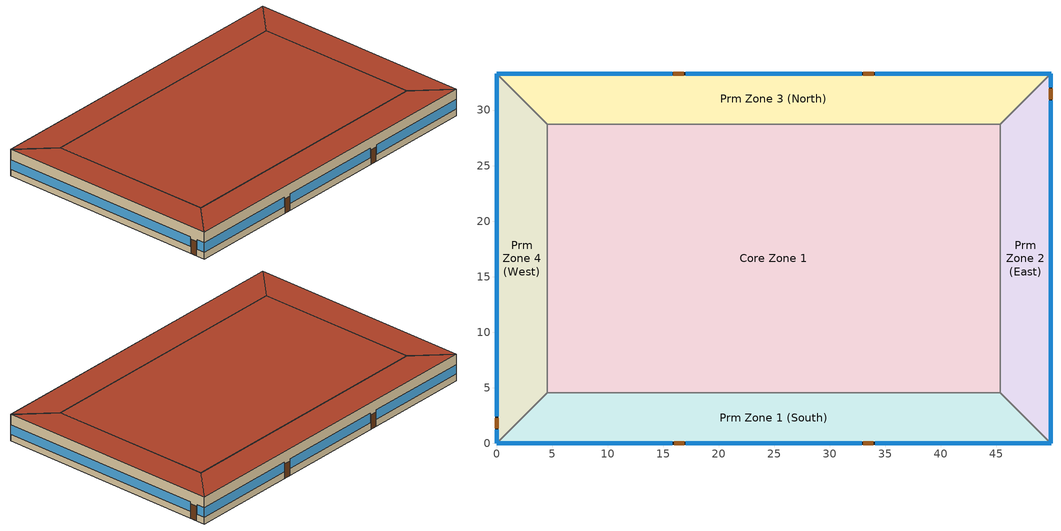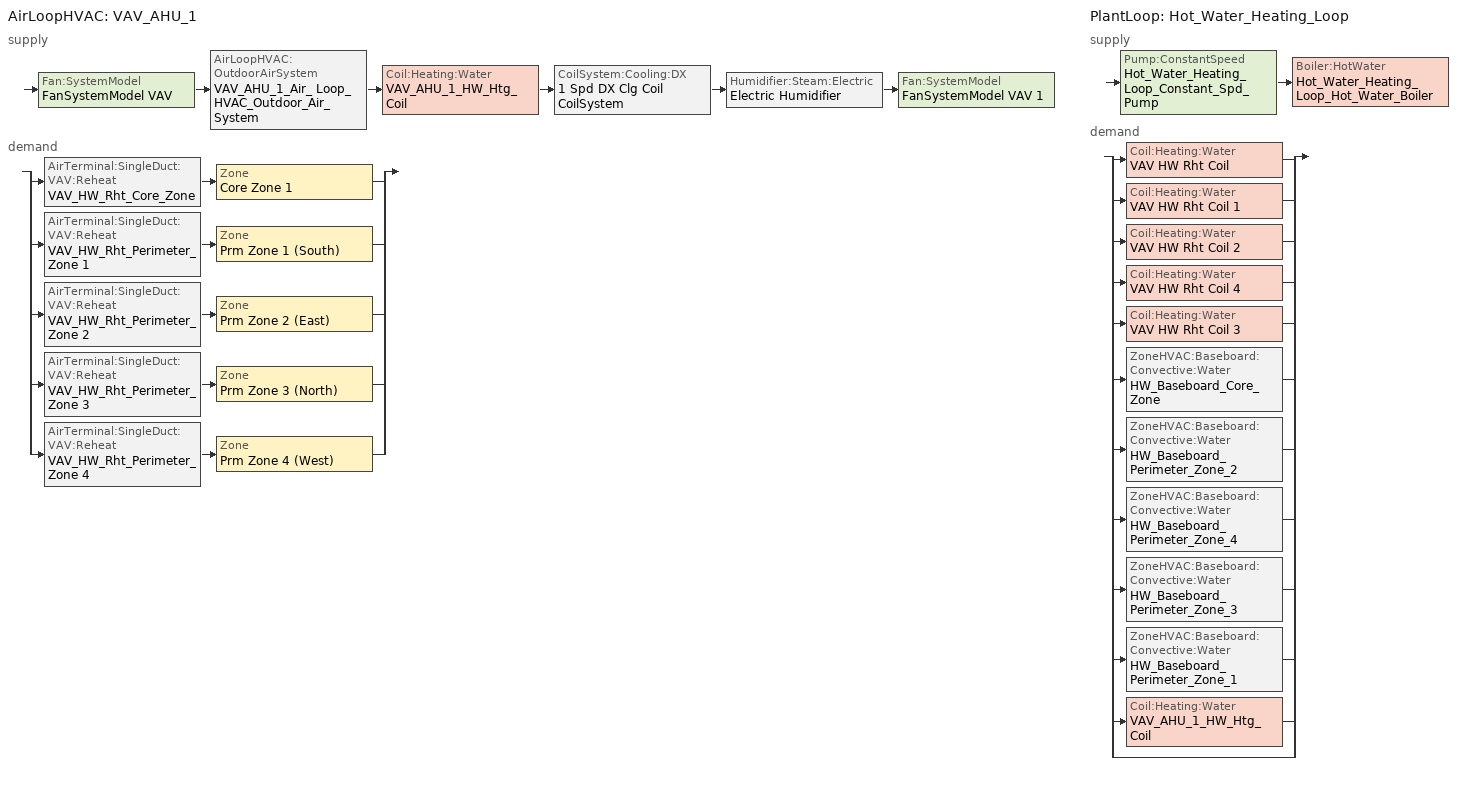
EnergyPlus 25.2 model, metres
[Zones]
Core Zone 1
 floor ground (Slab-on-grade Type 1): 45.32,28.71 45.32,4.57 4.57,4.57 4.57,28.71 z0
 wall to Prm Zone 2 (East) (Interior Wall): 45.32,4.57 45.32,28.71 z0:3.96
 wall to Prm Zone 3 (North) (Interior Wall): 45.32,28.71 4.57,28.71 z0:3.96
 wall to Prm Zone 1 (South) (Interior Wall): 4.57,4.57 45.32,4.57 z0:3.96
 wall to Prm Zone 4 (West) (Interior Wall): 4.57,28.71 4.57,4.57 z0:3.96
 roof outside (Roof Type 1): 45.32,4.57 45.32,28.71 4.57,28.71 4.57,4.57 z3.96
Prm Zone 2 (East)
 floor ground (Slab-on-grade Type 1): 49.9,33.28 49.9,0 45.32,4.57 45.32,28.71 z0
 wall outside (Exterior Wall Type 2): 49.9,0 49.9,33.28 z0:3.96
 wall to Prm Zone 1 (South) (Interior Wall): 45.32,4.57 49.9,0 z0:3.96
 wall to Prm Zone 3 (North) (Interior Wall): 49.9,33.28 45.32,28.71 z0:3.96
 window (Vertical Fenestration Type 1): 49.9,0 49.9,30.84 / 49.9,32.05 49.9,33.27 z1:2.4
 door (Swinging Door): 49.9,30.99 49.9,31.9 z0:2.13
 roof outside (Roof Type 1): 49.9,0 49.9,33.28 45.32,28.71 45.32,4.57 z3.96
Prm Zone 3 (North)
 floor ground (Slab-on-grade Type 2): 49.9,33.28 45.32,28.71 4.57,28.71 0,33.28 z0
 wall outside (Exterior Wall Type 3): 49.9,33.28 0,33.28 z0:3.96
 wall to Prm Zone 4 (West) (Interior Wall): 0,33.28 4.57,28.71 z0:3.96
 window (Vertical Fenestration Type 1): 49.91,33.28 34.09,33.28 / 32.87,33.28 17.04,33.28 / 15.82,33.28 0,33.28 z1:2.4
 door (Swinging Door): 33.94,33.28 33.03,33.28 / 16.84,33.28 15.93,33.28 z0:2.13
 roof outside (Roof Type 2): 45.32,28.71 49.9,33.28 0,33.28 4.57,28.71 z3.96
Prm Zone 1 (South)
 floor ground (Slab-on-grade Type 1): 45.32,4.57 49.9,0 0,0 4.57,4.57 z0
 wall outside (Exterior Wall Type 1): 0,0 49.9,0 z0:3.96
 wall to Prm Zone 4 (West) (Interior Wall): 4.57,4.57 0,0 z0:3.96
 window (Vertical Fenestration Type 1): 34.09,0 49.91,0 / 0,0 15.82,0 / 17.04,0 32.87,0 z1:2.4
 door (Swinging Door): 33.01,0 33.93,0 / 15.98,0 16.9,0 z0:2.13
 roof outside (Roof Type 1): 49.9,0 45.32,4.57 4.57,4.57 0,0 z3.96
Prm Zone 4 (West)
 floor ground (Slab-on-grade Type 2): 0,33.28 4.57,28.71 4.57,4.57 0,0 z0
 wall outside (Exterior Wall Type 3): 0,33.28 0,0 z0:3.96
 window (Vertical Fenestration Type 1): 0,33.27 0,2.44 / 0,1.22 0,0 z1:2.4
 door (Swinging Door): 0,2.28 0,1.37 z0:2.13
 roof outside (Roof Type 3): 0,0 4.57,4.57 4.57,28.71 0,33.28 z3.96
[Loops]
AirLoopHVAC 'VAV_AHU_1'
 supply: Fan:SystemModel 'FanSystemModel VAV' > AirLoopHVAC:OutdoorAirSystem 'VAV_AHU_1_Air_ Loop_HVAC_Outdoor_Air_System' > Coil:Heating:Water 'VAV_AHU_1_HW_Htg_Coil' > CoilSystem:Cooling:DX '1 Spd DX Clg Coil CoilSystem' > Humidifier:Steam:Electric 'Electric Humidifier' > Fan:SystemModel 'FanSystemModel VAV 1'
 demand: split
  | AirTerminal:SingleDuct:VAV:Reheat 'VAV_HW_Rht_Core_Zone' > Zone 'Core Zone 1'
  | AirTerminal:SingleDuct:VAV:Reheat 'VAV_HW_Rht_Perimeter_Zone 1' > Zone 'Prm Zone 1 (South)'
  | AirTerminal:SingleDuct:VAV:Reheat 'VAV_HW_Rht_Perimeter_Zone 2' > Zone 'Prm Zone 2 (East)'
  | AirTerminal:SingleDuct:VAV:Reheat 'VAV_HW_Rht_Perimeter_Zone 3' > Zone 'Prm Zone 3 (North)'
  | AirTerminal:SingleDuct:VAV:Reheat 'VAV_HW_Rht_Perimeter_Zone 4' > Zone 'Prm Zone 4 (West)'
PlantLoop 'Hot_Water_Heating_Loop'
 supply: Pump:ConstantSpeed 'Hot_Water_Heating_Loop_Constant_Spd_Pump' > Boiler:HotWater 'Hot_Water_Heating_Loop_Hot_Water_Boiler'
 demand: split
  | Coil:Heating:Water 'VAV HW Rht Coil'
  | Coil:Heating:Water 'VAV HW Rht Coil 1'
  | Coil:Heating:Water 'VAV HW Rht Coil 2'
  | Coil:Heating:Water 'VAV HW Rht Coil 4'
  | Coil:Heating:Water 'VAV HW Rht Coil 3'
  | ZoneHVAC:Baseboard:Convective:Water 'HW_Baseboard_Core_Zone'
  | ZoneHVAC:Baseboard:Convective:Water 'HW_Baseboard_Perimeter_Zone_2'
  | ZoneHVAC:Baseboard:Convective:Water 'HW_Baseboard_Perimeter_Zone_4'
  | ZoneHVAC:Baseboard:Convective:Water 'HW_Baseboard_Perimeter_Zone_3'
  | ZoneHVAC:Baseboard:Convective:Water 'HW_Baseboard_Perimeter_Zone_1'
  | Coil:Heating:Water 'VAV_AHU_1_HW_Htg_Coil'
  | bypass
[Building]
Model for 229 Test Cases: Loads convergence tolerance value=0.04; Maximum number of warmup days=25; Minimum number of warmup days=6; North axis=0; Solar distribution=FullInteriorAndExterior; Temperature convergence tolerance value=0.2; Terrain=City
[Site:GroundTemperature:BuildingSurface]
21, 21, 21, 21, 21, 21, 21, 21, 21, 21, 21, 21
[Site:Location]
Denver Intl AP: Elevation=1650; Latitude=39.833; Longitude=-104.65; Time zone=-7
[SizingPeriod:DesignDay] Barometric pressure=83009; Begin environment reset mode=FullResetAtBeginEnvironment; Day of month=21; Daylight saving time indicator=No; Dry bulb temperature range modifier type=DefaultMultipliers; Rain indicator=No; Snow indicator=No
Name | Daily dry bulb temperature range | Day type | Humidity condition type | Maximum dry bulb temperature | Month | Solar model indicator | Wetbulb or dewpoint at maximum dry bulb | Wind direction | Wind speed | Enthalpy at maximum dry bulb | Sky clearness
Denver.Intl.AP Ann Clg 1% Condns DB=>MWB | 17.3 | SummerDesignDay | WetBulb | 33.5 | 7 | ASHRAETau2017 | 15.4 | 20 | 4.2
Denver.Intl.AP Ann Clg 1% Condns DP=>MDB | 15.3 | SummerDesignDay | DewPoint | 19.9 | 7 | ASHRAETau2017 | 15 | 20 | 4.2
Denver.Intl.AP Ann Clg 1% Condns Enth=>MDB | 15.3 | SummerDesignDay | Enthalpy | 26.8 | 7 | ASHRAETau2017 |  | 20 | 4.2 | 55800
Denver.Intl.AP Ann Clg 1% Condns WB=>MDB | 14.8 | SummerDesignDay | WetBulb | 27 | 7 | ASHRAETau2017 | 17.6 | 20 | 4.2
Denver.Intl.AP Ann Htg 99% Condns DB | 0 | WinterDesignDay | WetBulb | -14.6 | 12 | ASHRAEClearSky | -14.6 | 230 | 3.4 |  | 0
Denver.Intl.AP Ann Htg Wind 99% Condns WS=>MCDB | 0 | WinterDesignDay | WetBulb | 2.7 | 12 | ASHRAEClearSky | 2.7 | 230 | 11.8 |  | 0
Denver.Intl.AP Ann Hum_n 99% Condns DP=>MCDB | 0 | WinterDesignDay | DewPoint | -6.5 | 12 | ASHRAEClearSky | -19.6 | 230 | 3.4 |  | 0
[Construction]
Exterior Wall Type 1: Exterior Wall Type 1 Stucco, Exterior Wall Type 1 Gypsum Board, Exterior Wall Type 1 Insulation, Exterior Wall Type 1 Gypsum Board
Exterior Wall Type 2: Exterior Wall Type 2 Stucco, Exterior Wall Type 2 Gypsum Board, Exterior Wall Type 2 Insulation, Exterior Wall Type 2 Gypsum Board
Exterior Wall Type 3: Exterior Wall Type 3 Total surface-to-surface thermal resistance
Interior Furnishings: Wood 6in
Interior Wall: Interior Wall surface-to-surface thermal resistance
Roof Type 1: Roof Type 1 Metal Deck, Roof Type 1 Continuous Insulation, Roof Type 1 Built-up roofing
Roof Type 2: Roof Type 2 Metal Deck, Roof Type 2 Continuous Insulation, Roof Type 2 Built-up roofing
Roof Type 3: Roof Type 3 Total surface-to-surface thermal resistance
Slab-on-grade Type 1: Slab-on-grade Type 1 Concrete
Slab-on-grade Type 2: Slab-on-grade Type 2 Concrete, Insulation for Slab on grade Type 2
Swinging Door: Opaque Door Panel
Vertical Fenestration Type 1: Vertical Fenestration Type 1 simple material
[Material] Solar absorptance=0.7; Thermal absorptance=0.9
Name | Conductivity | Density | Roughness | Specific heat | Thickness | Visible absorptance
Exterior Wall Type 1 Gypsum Board | 0.16 | 800 | MediumSmooth | 1090 | 0.0159 | 0.7
Exterior Wall Type 1 Insulation | 0.037 | 9.6 | Smooth | 838 | 0.062 | 0.7
Exterior Wall Type 1 Stucco; Exterior Wall Type 2 Stucco | 0.72 | 1856 | Smooth | 840 | 0.0254 | 0.7
Exterior Wall Type 2 Gypsum Board | 0.16 | 800 | MediumSmooth | 1090 | 0.099 | 0.7
Exterior Wall Type 2 Insulation | 0.037 | 9.6 | Smooth | 838 | 0.179 | 0.7
Insulation for Slab on grade Type 2 | 0.04 | 91.31 | Smooth | 838 | 0.1143 | 0.7
Roof Type 1 Built-up roofing | 0.16 | 1120 | VeryRough | 1460 | 0.0095 | 0.7
Roof Type 1 Continuous Insulation | 0.02 | 32 | Smooth | 922 | 0.0527 | 0.7
Roof Type 1 Metal Deck; Roof Type 2 Metal Deck | 45.28 | 7824 | Smooth | 500 | 0.0008 | 0.2
Roof Type 2 Continuous Insulation | 0.02 | 32 | Smooth | 922 | 0.106 | 0.7
Slab-on-grade Type 1 Concrete; Slab-on-grade Type 2 Concrete | 2.31 | 2322 | MediumSmooth | 832 | 0.1016 | 0.8
Wood 6in | 0.12 | 540 | MediumSmooth | 1210 | 0.15 | 0.7
[Material:NoMass] Solar absorptance=0.7; Thermal absorptance=0.9; Visible absorptance=0.7
Name | Roughness | Thermal resistance
Exterior Wall Type 3 Total surface-to-surface thermal resistance | Smooth | 1.95
Interior Wall surface-to-surface thermal resistance | Smooth | 0.35
Opaque Door Panel | MediumRough | 0.475964
Roof Type 2 Built-up roofing | Smooth | 0.059
Roof Type 3 Total surface-to-surface thermal resistance | Smooth | 2.66
[WindowMaterial:SimpleGlazingSystem]
Vertical Fenestration Type 1 simple material: Solar heat gain coefficient=0.387; U factor=3.29; Visible transmittance=0.417
[AirLoopHVAC]
VAV_AHU_1: Design return air flow fraction of supply air flow=1; Design supply air flow rate=Autosize
[AirTerminal:SingleDuct:VAV:Reheat] Availability schedule=Always On Discrete hvac_library; Constant minimum air flow fraction=0.3; Convergence tolerance=0.001; Damper heating action=Normal; Fixed minimum air flow rate=0.141584; Maximum air flow rate=0.943895; Maximum flow fraction during reheat=Autosize; Maximum flow per zone floor area during reheat=Autosize; Maximum hot water or steam flow rate=Autosize; Maximum reheat air temperature=32.2222; Minimum hot water or steam flow rate=0; Zone minimum air flow input method=FixedFlowRate
Name | Design specification outdoor air object | Reheat coil
VAV_HW_Rht_Core_Zone | Core_Zone_Design_OA | VAV HW Rht Coil
VAV_HW_Rht_Perimeter_Zone 1 | Perimeter_Zone_1_Design_OA | VAV HW Rht Coil 1
VAV_HW_Rht_Perimeter_Zone 2 | Perimeter_Zone_2_Design_OA | VAV HW Rht Coil 2
VAV_HW_Rht_Perimeter_Zone 3 | Perimeter_Zone_3_Design_OA | VAV HW Rht Coil 3
VAV_HW_Rht_Perimeter_Zone 4 | Perimeter_Zone_4_Design_OA | VAV HW Rht Coil 4
[AvailabilityManager:Scheduled]
VAV_AHU_1 Availability Manager: Schedule=Perimeter_Space_1_Occupant_Sch
[Boiler:HotWater]
Hot_Water_Heating_Loop_Hot_Water_Boiler: Boiler flow mode=NotModulated; Design water flow rate=Autosize; Efficiency curve temperature evaluation variable=LeavingBoiler; End use subcategory=General; Fuel type=NaturalGas; Maximum part load ratio=1; Minimum part load ratio=0.33; Nominal capacity=87921.3; Nominal thermal efficiency=0.9; Normalized boiler efficiency curve=Boiler Efficiency; Off cycle parasitic fuel load=0; On cycle parasitic electric load=0; Optimum part load ratio=1; Sizing factor=1; Water outlet upper temperature limit=99
[Coil:Cooling:DX:SingleSpeed]
1 Spd DX Clg Coil: 2017 rated evaporator fan power per volume flow rate=773.3; 2023 rated evaporator fan power per volume flow rate=934.4; Availability schedule=Always On Discrete hvac_library; Basin heater capacity=0; Basin heater setpoint temperature=10; Condenser type=AirCooled; Crankcase heater capacity=0; Energy input ratio function of flow fraction curve=OS:Curve:Quadratic 2; Energy input ratio function of temperature curve=OS:Curve:Biquadratic 2; Evaporative condenser air flow rate=Autosize; Evaporative condenser effectiveness=0; Evaporative condenser pump rated power consumption=Autosize; Gross rated cooling cop=3; Gross rated sensible heat ratio=Autosize; Gross rated total cooling capacity=87921.3; Latent capacity time constant=0; Maximum cycling rate=0; Maximum outdoor dry bulb temperature for crankcase heater operation=0; Minimum outdoor dry bulb temperature for compressor operation=-25; Nominal time for condensate removal to begin=0; Part load fraction correlation curve=OS:Curve:Quadratic 3; Rated air flow rate=Autosize; Ratio of initial moisture evaporation rate and steady state latent capacity=0; Total cooling capacity function of flow fraction curve=OS:Curve:Quadratic 1; Total cooling capacity function of temperature curve=OS:Curve:Biquadratic 1
[Coil:Heating:Water] Availability schedule=Always On Discrete hvac_library; Maximum water flow rate=Autosize; Performance input method=NominalCapacity; Rated inlet air temperature=16.6; Rated inlet water temperature=82.2; Rated outlet air temperature=32.2; Rated outlet water temperature=71.1; Rated ratio for air and water convection=0.5; U factor times area value=Autosize
Name | Rated capacity
VAV HW Rht Coil; VAV HW Rht Coil 1; VAV HW Rht Coil 2; VAV HW Rht Coil 3; VAV HW Rht Coil 4 | 7033.71
VAV_AHU_1_HW_Htg_Coil | 43960.7
[CoilSystem:Cooling:DX]
1 Spd DX Clg Coil CoilSystem: Availability schedule=Always On Discrete hvac_library; Cooling coil=1 Spd DX Clg Coil
[Controller:MechanicalVentilation]
Controller Mechanical Ventilation 1: Availability schedule=Always On Discrete; Demand controlled ventilation=Yes; System outdoor air method=ZoneSum; Zone or zonelist name 1=Core Zone 1; Design specification outdoor air object name 1=Core_Zone_Design_OA; Design specification zone air distribution object name 1=Core Zone 1 Design Spec Zone Air Dist; Zone or zonelist name 2=Prm Zone 1 (South); Design specification outdoor air object name 2=Perimeter_Zone_1_Design_OA; Design specification zone air distribution object name 2=Prm Zone 1 (South) Design Spec Zone Air Dist; Zone or zonelist name 3=Prm Zone 2 (East); Design specification outdoor air object name 3=Perimeter_Zone_2_Design_OA; Design specification zone air distribution object name 3=Prm Zone 2 (East) Design Spec Zone Air Dist; Zone or zonelist name 4=Prm Zone 3 (North); Design specification outdoor air object name 4=Perimeter_Zone_3_Design_OA; Design specification zone air distribution object name 4=Prm Zone 3 (North) Design Spec Zone Air Dist; Zone or zonelist name 5=Prm Zone 4 (West); Design specification outdoor air object name 5=Perimeter_Zone_4_Design_OA; Design specification zone air distribution object name 5=Prm Zone 4 (West) Design Spec Zone Air Dist
[Controller:OutdoorAir]
Controller Outdoor Air 1: Control high indoor humidity based on outdoor humidity ratio=Yes; Economizer control action type=ModulateFlow; Economizer control type=DifferentialEnthalpy; Economizer maximum limit dry bulb temperature=21.1111; Economizer maximum limit enthalpy=64000; Economizer minimum limit dry bulb temperature=-100; Economizer operation staging=InterlockedWithMechanicalCooling; Heat recovery bypass control type=BypassWhenWithinEconomizerLimits; High humidity control=No; High humidity outdoor air flow ratio=1; Lockout type=NoLockout; Maximum outdoor air flow rate=Autosize; Mechanical ventilation controller=Controller Mechanical Ventilation 1; Minimum limit type=FixedMinimum; Minimum outdoor air flow rate=0
[Controller:WaterCoil]
Controller Water Coil 1: Action=Normal; Actuator variable=Flow; Control variable=Temperature; Controller convergence tolerance=Autosize; Maximum actuated flow=Autosize; Minimum actuated flow=0
[DesignSpecification:OutdoorAir] Outdoor air flow air changes per hour=0; Outdoor air flow per person=0; Outdoor air flow per zone=0.0943895; Outdoor air flow per zone floor area=0; Outdoor air method=Sum
Core_Zone_Design_OA; Perimeter_Zone_1_Design_OA; Perimeter_Zone_2_Design_OA; Perimeter_Zone_3_Design_OA; Perimeter_Zone_4_Design_OA
[DesignSpecification:OutdoorAir:SpaceList]
Name | Space design specification outdoor air object name 1 | Space name 1
Core Zone 1 DSOA Space List | Core_Zone_Design_OA | Core_Space_1
Prm Zone 1 (South) DSOA Space List | Perimeter_Zone_1_Design_OA | Perimeter_Space_1
Prm Zone 2 (East) DSOA Space List | Perimeter_Zone_2_Design_OA | Perimeter_Space_2
Prm Zone 3 (North) DSOA Space List | Perimeter_Zone_3_Design_OA | Perimeter_Space_3
Prm Zone 4 (West) DSOA Space List | Perimeter_Zone_4_Design_OA | Perimeter_Space_4
[DesignSpecification:ZoneAirDistribution] Minimum zone ventilation efficiency=0; Zone air distribution effectiveness in cooling mode=0.8; Zone air distribution effectiveness in heating mode=0.8
Core Zone 1 Design Spec Zone Air Dist; Prm Zone 1 (South) Design Spec Zone Air Dist; Prm Zone 2 (East) Design Spec Zone Air Dist; Prm Zone 3 (North) Design Spec Zone Air Dist; Prm Zone 4 (West) Design Spec Zone Air Dist
[ElectricEquipment] Design level calculation method=Watts/Area; End use subcategory=GeneralEquipment; Fraction latent=0; Fraction lost=0; Fraction radiant=0.2; Watts per floor area=8.07
Name | Schedule | Zone or zonelist or space or spacelist
Core_bottom Elec Equip | Core_Space_Elec_Equip_Sch | Core_Space_1
Perimeter_bot_ZN_1 Elec Equip | Perimeter_Space_1_Elec_Equip_Sch | Perimeter_Space_1
Perimeter_bot_ZN_2 Elec Equip | Perimeter_Space_2_Elec_Equip_Sch | Perimeter_Space_2
Perimeter_bot_ZN_3 Elec Equip | Perimeter_Space_3_Elec_Equip_Sch | Perimeter_Space_3
Perimeter_bot_ZN_4 Elec Equip | Perimeter_bot_ZN_4 Elec Equip Sch | Perimeter_Space_4
[EnergyManagementSystem:Sensor]
EFC_meter: Output variable or output meter=Electricity:Facility
[Fan:SystemModel] Availability schedule=Always On Discrete hvac_library; Design power sizing method=TotalEfficiencyAndPressure; Electric power function of flow fraction curve=VAV Fan Curve; Electric power minimum flow rate fraction=0; Electric power per unit flow rate=840; Electric power per unit flow rate per unit pressure=1.66667; End use subcategory=General; Fan total efficiency=0.6045; Motor in air stream fraction=1; Motor loss radiative fraction=0; Number of speeds=1; Speed control method=Continuous
Name | Design electric power consumption | Design maximum air flow rate | Design pressure rise | Motor efficiency
FanSystemModel VAV | 0.01 | 4.67228 | 0.0012938 | 0.999
FanSystemModel VAV 1 | 7457 | 4.71947 | 1017.592 | 0.9
[Fan:ZoneExhaust] Availability schedule=Perimeter_Space_1_Occupant_Sch; End use subcategory=General; Fan total efficiency=0.6; Maximum flow rate=0.00943895; Pressure rise=0; System availability manager coupling mode=Decoupled
Zone Exhaust Fan; Zone Exhaust Fan 1; Zone Exhaust Fan 2; Zone Exhaust Fan 3; Zone Exhaust Fan 4
[HeatExchanger:AirToAir:SensibleAndLatent]
VAV_AHU_1_Air_to_Air_Sensible_HX: Availability schedule=Always On Discrete hvac_library; Economizer lockout=Yes; Frost control type=None; Heat exchanger type=Rotary; Latent effectiveness at 100 cooling air flow=0; Latent effectiveness at 100 heating air flow=0; Latent effectiveness of cooling air flow curve=Air-to-Air Plate HX_LatCoolEff; Latent effectiveness of heating air flow curve=Air-to-Air Plate HX_LatHeatEff; Nominal electric power=0; Nominal supply air flow rate=Autosize; Sensible effectiveness at 100 cooling air flow=0.8; Sensible effectiveness at 100 heating air flow=0.8; Sensible effectiveness of cooling air flow curve=Air-to-Air Plate HX_SensCoolEff; Sensible effectiveness of heating air flow curve=Air-to-Air Plate HX_SensHeatEff; Supply air outlet temperature control=Yes; Threshold temperature=1.7
[Humidifier:Steam:Electric]
Electric Humidifier: Rated capacity=Autosize; Rated power=Autosize
[InternalMass] Construction=Interior Furnishings
Name | Zone or zonelist | Space or spacelist | Surface area
Core_bottom Internal Mass | Core Zone 1 | Core_Space_1 | 1967.31
Perimeter_bot_ZN_1 Internal Mass | Prm Zone 1 (South) | Perimeter_Space_1 | 414.719
Perimeter_bot_ZN_2 Internal Mass | Prm Zone 2 (East) | Perimeter_Space_2 | 262.544
Perimeter_bot_ZN_3 Internal Mass | Prm Zone 3 (North) | Perimeter_Space_3 | 414.719
Perimeter_bot_ZN_4 Internal Mass | Prm Zone 4 (West) | Perimeter_Space_4 | 262.544
[Lights] Design level calculation method=Watts/Area; End use subcategory=GeneralLights; Fraction radiant=0.7; Fraction replaceable=1; Fraction visible=0.2; Return air fraction=0; Watts per floor area=11.033
Name | Schedule | Zone or zonelist or space or spacelist
Core_bottom Lighting | Core_Space_Lighting_Sch | Core_Space_1
Perimeter_bot_ZN_1 Lighting | Perimeter_Space_1_Lighting_Sch | Perimeter_Space_1
Perimeter_bot_ZN_2 Lighting | Perimeter_Space_2_Lighting_Sch | Perimeter_Space_2
Perimeter_bot_ZN_3 Lighting | Perimeter_Space_3_Lighting_Sch | Perimeter_Space_3
Perimeter_bot_ZN_4 Lighting | Perimeter_Space_4_Lighting_Sch | Perimeter_Space_4
[People] Activity level schedule=People heating rate; Fraction radiant=0.3; Number of people calculation method=People/Area; People per floor area=0.0538196; Sensible heat fraction=0.55
Name | Number of people schedule | Zone or zonelist or space or spacelist
Core_bottom People | Core_Space Occupant Sch | Core_Space_1
Perimeter_bot_ZN_1 People | Perimeter_Space_1_Occupant_Sch | Perimeter_Space_1
Perimeter_bot_ZN_2 People | Perimeter_Space_2_Occupant_Sch | Perimeter_Space_2
Perimeter_bot_ZN_3 People | Perimeter_Space_3_Occupant_Sch | Perimeter_Space_3
Perimeter_bot_ZN_4 People | Perimeter_Space_4_Occupant_Sch | Perimeter_Space_4
[PlantEquipmentList]
Hot_Water_Heating_Loop Heating Equipment List: Hot_Water_Heating_Loop_Hot_Water_Boiler, Boiler:HotWater
[PlantEquipmentOperation:HeatingLoad]
Hot_Water_Heating_Loop Heating Operation Scheme: Load range 1 lower limit=0; Load range 1 upper limit=1000000000; Range 1 equipment list=Hot_Water_Heating_Loop Heating Equipment List
[PlantEquipmentOperationSchemes]
Hot_Water_Heating_Loop Operation Schemes: Control scheme 1=Hot_Water_Heating_Loop Heating Operation Scheme; Control scheme 1 schedule=Always On Discrete
[PlantLoop]
Hot_Water_Heating_Loop: Common pipe simulation=None; Fluid type=Water; Load distribution scheme=SequentialLoad; Maximum loop flow rate=Autosize; Maximum loop temperature=100; Minimum loop flow rate=0; Minimum loop temperature=0; Plant equipment operation scheme=Hot_Water_Heating_Loop Operation Schemes; Plant loop demand calculation scheme=SingleSetpoint; Plant loop volume=Autocalculate
[Pump:ConstantSpeed]
Hot_Water_Heating_Loop_Constant_Spd_Pump: Design electric power per unit flow rate=301156; Design flow rate=0.0012618; Design power consumption=380; Design power sizing method=PowerPerFlow; Design pump head=59781.3; Design shaft power per unit flow rate per unit head=1.28205; End use subcategory=General; Fraction of motor inefficiencies to fluid stream=0; Motor efficiency=0.9; Pump control type=Continuous
[SetpointManager:MixedAir] Control variable=Temperature
Node 11 OS Default SPM; Node 15 OS Default SPM; Node 17 OS Default SPM; Node 25 OS Default SPM; Node 28 OS Default SPM
[SetpointManager:MultiZone:MinimumHumidity:Average]
Multi Zone Avg Humidity Control: Hvac air loop=VAV_AHU_1; Maximum setpoint humidity ratio=0.012; Minimum setpoint humidity ratio=0.005
[SetpointManager:OutdoorAirReset]
Hot_Water_Heating_Loop_OA_Temp_Reset: Control variable=Temperature; Outdoor high temperature=4.44444; Outdoor low temperature=-17.7778; Setpoint at outdoor high temperature=71.1111; Setpoint at outdoor low temperature=82.2222
[SetpointManager:Scheduled]
VAV_AHU_1_HW_Htg_Coil_Schedule_LAT: Control variable=Temperature; Schedule=Preheat_Coil_LAT
[SetpointManager:Warmest]
VAV_AHU_1_Warmest_Zone_Supply_Air_Temp_Reset: Control variable=Temperature; Hvac air loop=VAV_AHU_1; Maximum setpoint temperature=15.5556; Minimum setpoint temperature=10; Strategy=MaximumTemperature
[Sizing:Plant]
Hot_Water_Heating_Loop: Coincident sizing factor mode=None; Design loop exit temperature=82.2222; Loop design temperature difference=27.7778; Loop type=Heating; Sizing option=Coincident; Zone timesteps in averaging window=1
[Sizing:System]
VAV_AHU_1: 100 outdoor air in cooling=No; 100 outdoor air in heating=No; Central cooling capacity control method=OnOff; Central cooling design supply air humidity ratio=0.0085; Central cooling design supply air temperature=12.8; Central heating design supply air humidity ratio=0.008; Central heating design supply air temperature=40; Central heating maximum system air flow ratio=1; Cooling design capacity=Autosize; Cooling design capacity method=CoolingDesignCapacity; Cooling design capacity per floor area=234.7; Cooling fraction of autosized cooling supply air flow rate=1; Cooling supply air flow rate=0; Cooling supply air flow rate method=DesignDay; Cooling supply air flow rate per floor area=0.00996765; Cooling supply air flow rate per unit cooling capacity=3.94755e-05; Design outdoor air flow rate=Autosize; Fraction of autosized cooling design capacity=1; Fraction of autosized heating design capacity=1; Heating design capacity=Autosize; Heating design capacity method=HeatingDesignCapacity; Heating design capacity per floor area=157; Heating fraction of autosized cooling supply air flow rate=1; Heating fraction of autosized heating supply air flow rate=1; Heating supply air flow rate=0; Heating supply air flow rate method=DesignDay; Heating supply air flow rate per floor area=0.00996765; Heating supply air flow rate per unit heating capacity=3.15882e-05; Occupant diversity=Autosize; Precool design humidity ratio=0.008; Precool design temperature=12.8; Preheat design humidity ratio=0.008; Preheat design temperature=7; System outdoor air method=ZoneSum; Type of load to size on=Sensible; Type of zone sum to use=NonCoincident; Zone maximum outdoor air fraction=1
[Sizing:Zone] Account for dedicated outdoor air system=No; Cooling design air flow method=DesignDay; Cooling design air flow rate=0; Cooling minimum air flow=0; Cooling minimum air flow fraction=0; Cooling minimum air flow per zone floor area=0.000762; Heating design air flow method=DesignDayWithLimit; Heating design air flow rate=0; Heating maximum air flow=0; Heating maximum air flow fraction=0.5; Heating maximum air flow per zone floor area=0; Type of space sum to use=Coincident; Zone cooling design supply air humidity ratio=0.0085; Zone cooling design supply air humidity ratio difference=0.005; Zone cooling design supply air temperature=12.7778; Zone cooling design supply air temperature input method=SupplyAirTemperature; Zone heating design supply air humidity ratio=0.008; Zone heating design supply air temperature=32.2222; Zone heating design supply air temperature difference=11.11; Zone heating design supply air temperature input method=SupplyAirTemperature; Zone humidification design supply air humidity ratio difference=0.005; Zone latent cooling design supply air humidity ratio input method=HumidityRatioDifference; Zone latent heating design supply air humidity ratio input method=HumidityRatioDifference; Zone load sizing method=Sensible Load Only No Latent Load
Name | Design specification outdoor air object | Design specification zone air distribution object | Zone cooling design supply air temperature difference
Core Zone 1 | Core Zone 1 DSOA Space List | Core Zone 1 Design Spec Zone Air Dist | 8.33333
Prm Zone 1 (South) | Prm Zone 1 (South) DSOA Space List | Prm Zone 1 (South) Design Spec Zone Air Dist | 11.1111
Prm Zone 2 (East) | Prm Zone 2 (East) DSOA Space List | Prm Zone 2 (East) Design Spec Zone Air Dist | 11.1111
Prm Zone 3 (North) | Prm Zone 3 (North) DSOA Space List | Prm Zone 3 (North) Design Spec Zone Air Dist | 11.1111
Prm Zone 4 (West) | Prm Zone 4 (West) DSOA Space List | Prm Zone 4 (West) Design Spec Zone Air Dist | 11.1111
[Space]
Name | Zone
Core_Space_1 | Core Zone 1
Perimeter_Space_1 | Prm Zone 1 (South)
Perimeter_Space_2 | Prm Zone 2 (East)
Perimeter_Space_3 | Prm Zone 3 (North)
Perimeter_Space_4 | Prm Zone 4 (West)
[ThermostatSetpoint:DualSetpoint] Cooling setpoint temperature schedule=Cooling Themostat Setpoint; Heating setpoint temperature schedule=Heating Thermostat Setpoint
Core_bottom Setpoints; Perimeter_bot_ZN_1 Setpoints; Perimeter_bot_ZN_2 Setpoints; Perimeter_bot_ZN_3 Setpoints; Perimeter_bot_ZN_4 Setpoints
[Zone] Ceiling height=3.96; Multiplier=1; Part of total floor area=Yes
Core Zone 1; Prm Zone 1 (South); Prm Zone 2 (East); Prm Zone 3 (North); Prm Zone 4 (West)
[ZoneControl:Thermostat] Temperature difference between cutout and setpoint=0
Name | Zone or zonelist | Control 1 | Control type schedule
Core Zone 1 Thermostat | Core Zone 1 | Core_bottom Setpoints | Core Zone 1 Thermostat Schedule
Prm Zone 1 (South) Thermostat | Prm Zone 1 (South) | Perimeter_bot_ZN_1 Setpoints | Prm Zone 1 (South) Thermostat Schedule
Prm Zone 2 (East) Thermostat | Prm Zone 2 (East) | Perimeter_bot_ZN_2 Setpoints | Prm Zone 2 (East) Thermostat Schedule
Prm Zone 3 (North) Thermostat | Prm Zone 3 (North) | Perimeter_bot_ZN_3 Setpoints | Prm Zone 3 (North) Thermostat Schedule
Prm Zone 4 (West) Thermostat | Prm Zone 4 (West) | Perimeter_bot_ZN_4 Setpoints | Prm Zone 4 (West) Thermostat Schedule
[ZoneHVAC:Baseboard:Convective:Water] Availability schedule=Always On Discrete hvac_library; Convergence tolerance=0.001; Fraction of autosized heating design capacity=0.8; Heating design capacity=1758.43; Heating design capacity method=HeatingDesignCapacity; Heating design capacity per floor area=0; Maximum water flow rate=Autosize; U factor times area value=Autosize
HW_Baseboard_Core_Zone; HW_Baseboard_Perimeter_Zone_1; HW_Baseboard_Perimeter_Zone_2; HW_Baseboard_Perimeter_Zone_3; HW_Baseboard_Perimeter_Zone_4
[Zone equipment]
Core Zone 1: Zone Exhaust Fan, VAV_HW_Rht_Core_Zone, HW_Baseboard_Core_Zone
Prm Zone 1 (South): Zone Exhaust Fan 1, VAV_HW_Rht_Perimeter_Zone 1, HW_Baseboard_Perimeter_Zone_1
Prm Zone 2 (East): Zone Exhaust Fan 2, VAV_HW_Rht_Perimeter_Zone 2, HW_Baseboard_Perimeter_Zone_2
Prm Zone 3 (North): Zone Exhaust Fan 3, VAV_HW_Rht_Perimeter_Zone 3, HW_Baseboard_Perimeter_Zone_3
Prm Zone 4 (West): Zone Exhaust Fan 4, HW_Baseboard_Perimeter_Zone_4, VAV_HW_Rht_Perimeter_Zone 4
[ZoneInfiltration:DesignFlowRate] Constant term coefficient=0; Velocity term coefficient=0
Name | Air changes per hour | Design flow rate calculation method | Zone or zonelist or space or spacelist | Flow rate per exterior surface area | Flow rate per floor area | Schedule
Infiltration_Method_1_Core_Zone | 0 | AirChanges/Hour | Core_Space_1
Infiltration_Method_1_Zone_1 | 0.5 | AirChanges/Hour | Perimeter_Space_1
Infiltration_Method_2_Zone_2 |  | Flow/ExteriorWallArea | Perimeter_Space_2 | 0.000586232
Infiltration_Method_3_Zone_3 |  | Flow/Area | Perimeter_Space_3 |  | 0.000388417 | Constant Schedule
Infiltration_Method_3_Zone_4 |  | Flow/Area | Perimeter_Space_4 |  | 0.000409092 | Constant Schedule
[Curve:Biquadratic]
Name | Maximum value of x | Maximum value of y | Minimum value of x | Minimum value of y | Coefficient1 constant | Coefficient2 x | Coefficient3 x 2 | Coefficient4 y | Coefficient5 y 2 | Coefficient6 x y
Boiler Efficiency | 1 | 1 | 0 | 0 | 1 | 0 | 0 | 0 | 0 | 0
OS:Curve:Biquadratic 1 | 22 | 46 | 17 | 13 | 0.42415 | 0.04426 | -0.00042 | 0.00333 | -8e-05 | -0.00021
OS:Curve:Biquadratic 2 | 22 | 46 | 17 | 13 | 1.23649 | -0.02431 | 0.00057 | -0.01434 | 0.00063 | -0.00038
[Curve:Quadratic]
Name | Maximum value of x | Minimum value of x | Coefficient1 constant | Coefficient2 x | Coefficient3 x 2
OS:Curve:Quadratic 1 | 1.13877 | 0.75918 | 0.77136 | 0.34053 | -0.11088
OS:Curve:Quadratic 2 | 1.13877 | 0.75918 | 1.2055 | -0.32953 | 0.12308
OS:Curve:Quadratic 3 | 1 | 0 | 0.771 | 0.229 | 0
[Curve:Quartic]
VAV Fan Curve: Input unit type for x=Dimensionless; Maximum curve output=1; Maximum value of x=1; Minimum curve output=0; Minimum value of x=0; Output unit type=Dimensionless; Coefficient1 constant=0.0407599; Coefficient2 x=0.088045; Coefficient3 x 2=-0.0729261; Coefficient4 x 3=0.94374; Coefficient5 x 4=0
[Schedule:Compact]
Core Zone 1 Thermostat Schedule; Prm Zone 1 (South) Thermostat Schedule; Prm Zone 2 (East) Thermostat Schedule; Prm Zone 3 (North) Thermostat Schedule; Prm Zone 4 (West) Thermostat Schedule: Through: 12/31, For: AllDays, Until: 24:00, 4
Core_Space Occupant Sch; Perimeter_Space_1_Occupant_Sch; Perimeter_Space_2_Occupant_Sch; Perimeter_Space_3_Occupant_Sch; Perimeter_Space_4_Occupant_Sch: Through: 12/31, For: Weekdays, Until: 06:00, 0, Until: 07:00, 0.1, Until: 08:00, 0.2, Until: 10:00, 0.95, Until: 11:00, 0.975703, Until: 12:00, 0.95, Until: 13:00, 0.513528, Until: 14:00, 0.95, Until: 15:00, 0.975703, Until: 17:00, 0.95, Until: 18:00, 0.3, Until: 22:00, 0.1, Until: 23:00, 0.05, Until: 24:00, 0.05, For: Saturday, Until: 06:00, 0, Until: 07:00, 0.1, Until: 08:00, 0.1, Until: 10:00, 0.3, Until: 11:00, 0.308117, Until: 12:00, 0.3, Until: 13:00, 0.102706, Until: 14:00, 0.1, Until: 15:00, 0.102706, Until: 17:00, 0.1, Until: 18:00, 0.05, Until: 19:00, 0.05, Until: 24:00, 0, For: SummerDesignDay, Until: 06:00, 1, Until: 22:00, 1, Until: 24:00, 1, For: WinterDesignDay, Until: 24:00, 0, For:Sunday Holidays AllOtherDays, Until: 06:00, 0, Until: 18:00, 0.05, Until: 24:00, 0
Core_Space_Elec_Equip_Sch; Perimeter_Space_1_Elec_Equip_Sch; Perimeter_Space_2_Elec_Equip_Sch; Perimeter_Space_3_Elec_Equip_Sch; Perimeter_bot_ZN_4 Elec Equip Sch: Through: 12/31, For: Weekdays, Until: 06:00, 0.307674, Until: 08:00, 0.381235, Until: 12:00, 0.857778, Until: 13:00, 0.76247, Until: 17:00, 0.857778, Until: 18:00, 0.476543, Until: 24:00, 0.381235, For: SummerDesignDay, Until: 24:00, 1, For: Saturday, Until: 06:00, 0.230755, Until: 08:00, 0.381235, Until: 12:00, 0.476543, Until: 17:00, 0.33358, Until: 19:00, 0.285926, Until: 24:00, 0.230755, For: WinterDesignDay, Until: 24:00, 0, For: Sunday Holidays AllOtherDays, Until: 06:00, 0.230755, Until: 18:00, 0.285926, Until: 24:00, 0.230755
Core_Space_Lighting_Sch; Perimeter_Space_1_Lighting_Sch; Perimeter_Space_2_Lighting_Sch; Perimeter_Space_3_Lighting_Sch; Perimeter_Space_4_Lighting_Sch: Through: 12/31, For: Weekdays, Until: 5:00, 0.05, Until: 6:00, 0.1, Until: 7:00, 0.0862326, Until: 8:00, 0.258698, Until: 17:00, 0.776093, Until: 18:00, 0.431163, Until: 20:00, 0.258698, Until: 22:00, 0.172465, Until: 23:00, 0.0862326, Until: 24:00, 0.0431163, For: SummerDesignDay, Until: 24:00, 1, For: Saturday, Until: 6:00, 0.05, Until: 8:00, 0.0862326, Until: 12:00, 0.258698, Until: 17:00, 0.129349, Until: 19:00, 0.0431163, Until: 24:00, 0.05, For: WinterDesignDay, Until: 24:00, 0, For: Sunday Holidays AllOtherDays, Until: 6:00, 0.05, Until: 18:00, 0.0431163, Until: 24:00, 0.05
[Schedule:Constant]
Name | Hourly value
Always On Discrete; Always On Discrete hvac_library | 1
People heating rate | 120
[Schedule:Day:Interval]
Saturdays: 05:00, 26.7, 17:00, 24, 24:00, 26.7, No
Saturdays 1: 05:00, 15.6, 17:00, 21, 24:00, 15.6, No
Schedule Day 5: 24:00, 10, No
Schedule Day 6; Schedule Day 8; Schedule Day 9: 24:00, 1, No
Schedule Day 10: 24:00, 21.1111, No
Schedule Day 11: 24:00, 23.8889, No
Sundays: 24:00, 26.7, No
Sundays 2: 24:00, 15.6, No
Weekday: 05:00, 15.6, 22:00, 21, 24:00, 15.6, No
Weekdays: 05:00, 26.7, 22:00, 24, 24:00, 26.1005, No
[Schedule:Week:Daily]
Constant Schedule Week Rule - Jan1-Dec31: Schedule Day 6, Schedule Day 6, Schedule Day 6, Schedule Day 6, Schedule Day 6, Schedule Day 6, Schedule Day 6, Schedule Day 6, Schedule Day 8, Schedule Day 9, Schedule Day 6, Schedule Day 6
Cooling Themostat Setpoint Week Rule - Jan1-Jan2: Weekdays, Weekdays, Weekdays, Weekdays, Weekdays, Weekdays, Saturdays, Weekdays, Schedule Day 11, Weekdays, Weekdays, Weekdays
Cooling Themostat Setpoint Week Rule - Jan3-Dec31: Sundays, Weekdays, Weekdays, Weekdays, Weekdays, Weekdays, Saturdays, Weekdays, Schedule Day 11, Weekdays, Weekdays, Weekdays
Heating Thermostat Setpoint Week Rule - Jan1-Jan2: Weekday, Weekday, Weekday, Weekday, Weekday, Weekday, Saturdays 1, Weekday, Weekday, Schedule Day 10, Weekday, Weekday
Heating Thermostat Setpoint Week Rule - Jan3-Dec31: Sundays 2, Weekday, Weekday, Weekday, Weekday, Weekday, Saturdays 1, Weekday, Weekday, Schedule Day 10, Weekday, Weekday
Preheat_Coil_LAT Week Rule - Jan1-Dec31: Schedule Day 5, Schedule Day 5, Schedule Day 5, Schedule Day 5, Schedule Day 5, Schedule Day 5, Schedule Day 5, Schedule Day 5, Schedule Day 5, Schedule Day 5, Schedule Day 5, Schedule Day 5
[Schedule:Year]
Constant Schedule: Constant Schedule Week Rule - Jan1-Dec31, 1, 1, 12, 31
Cooling Themostat Setpoint: Cooling Themostat Setpoint Week Rule - Jan1-Jan2, 1, 1, 1, 2, Cooling Themostat Setpoint Week Rule - Jan3-Dec31, 1, 3, 12, 31
Heating Thermostat Setpoint: Heating Thermostat Setpoint Week Rule - Jan1-Jan2, 1, 1, 1, 2, Heating Thermostat Setpoint Week Rule - Jan3-Dec31, 1, 3, 12, 31
Preheat_Coil_LAT: Preheat_Coil_LAT Week Rule - Jan1-Dec31, 1, 1, 12, 31
[Table:IndependentVariable]
Air-to-Air Plate HX_IndependentVariable: Linear, Linear, 10, 0, Dimensionless, 0.75, 1
[Table:IndependentVariableList]
Air-to-Air Plate HX_LatCoolEff Independent Variable List; Air-to-Air Plate HX_LatHeatEff Independent Variable List; Air-to-Air Plate HX_SensCoolEff Independent Variable List; Air-to-Air Plate HX_SensHeatEff Independent Variable List: Air-to-Air Plate HX_IndependentVariable
[Table:Lookup]
Air-to-Air Plate HX_LatCoolEff: Air-to-Air Plate HX_LatCoolEff Independent Variable List, 10, 0, 0.68, DivisorOnly, Dimensionless, 0.73, 0.68
Air-to-Air Plate HX_LatHeatEff: Air-to-Air Plate HX_LatHeatEff Independent Variable List, 10, 0, 0.68, DivisorOnly, Dimensionless, 0.73, 0.68
Air-to-Air Plate HX_SensCoolEff: Air-to-Air Plate HX_SensCoolEff Independent Variable List, 10, 0, 0.76, DivisorOnly, Dimensionless, 0.81, 0.76
Air-to-Air Plate HX_SensHeatEff: Air-to-Air Plate HX_SensHeatEff Independent Variable List, 10, 0, 0.76, DivisorOnly, Dimensionless, 0.81, 0.76
